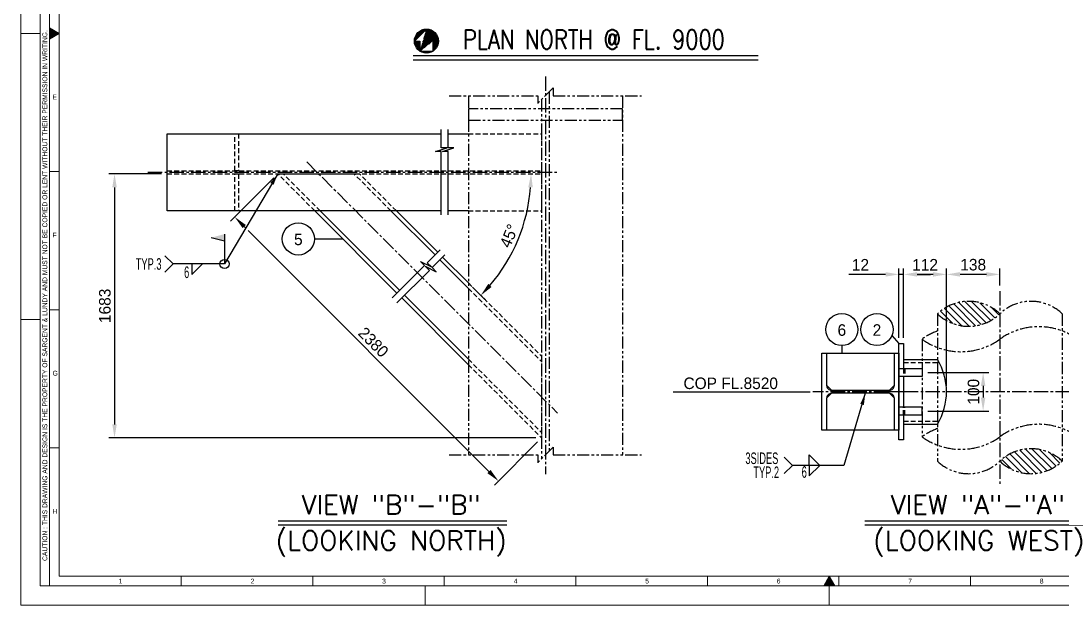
# Model space of a CAD drawing. Header units: millimetres. Extents: x 0 to 4222, y 0 to 2966.
# Drawn here: x 0 to 2705, y 0 to 1516 of the extents above; entities that cross this region are included whole.
import ezdxf
from ezdxf.enums import TextEntityAlignment as Align

# ---------------------------------------------------------------- set-up
doc = ezdxf.new("R2010")
doc.units = ezdxf.units.MM
doc.header["$LTSCALE"] = 50
for name, pattern in [('CENTER2', [1.125, 0.75, -0.125, 0.125, -0.125]), ('HIDDEN', [0.375, 0.25, -0.125]), ('PHANTOM2', [1.25, 0.625, -0.125, 0.125, -0.125, 0.125, -0.125])]:
    doc.linetypes.add(name, pattern=pattern)
for name, color, linetype in [('1. continuous', 3, 'Continuous'), ('2', 2, 'Continuous'), ('2. Hidden', 2, 'HIDDEN'), ('3. phantom', 6, 'PHANTOM2'), ('5. text', 2, 'Continuous'), ('7. center', 1, 'CENTER2'), ('dimension', 7, 'Continuous'), ('text', 2, 'Continuous')]:
    doc.layers.add(name, color=color, linetype=linetype)
for name, color, linetype, lineweight in [('4', 4, 'Continuous', 9), ('G-ANNO-BRDR', 3, 'Continuous', 0), ('G-ANNO-TTLB', 7, 'Continuous', 0)]:
    doc.layers.add(name, color=color, linetype=linetype, lineweight=lineweight)
doc.styles.add('ROMANS', font='romans.shx', dxfattribs={"width": 0.8, "bigfont": 'whgtxt.shx'})
doc.styles.add('Style-Arial', font='ARIAL.TTF')
doc.dimstyles.new('ISO-25', dxfattribs={"dimscale": 10, "dimtxt": 3, "dimasz": 3, "dimexe": 1.5, "dimexo": 1.5, "dimgap": 1, "dimtad": 1, "dimdec": 0, "dimrnd": 0.5, "dimtxsty": 'Standard', "dimcen": 2.5, "dimclrd": 4, "dimclre": 4, "dimclrt": 2, "dimadec": 0, "dimazin": 0, "dimtfac": 1, "dimtdec": 0, "dimtmove": 0, "dimatfit": 3, "dimfxl": 1, "dimarcsym": 0})
doc.dimstyles.get("Standard").update_dxf_attribs({"dimtxt": 0.18, "dimasz": 0.18, "dimexe": 0.18, "dimexo": 0.0625, "dimgap": 0.09, "dimtad": 0, "dimtih": 1, "dimtoh": 1, "dimdec": 4, "dimzin": 0, "dimdsep": 46, "dimtxsty": 'Standard', "dimcen": 0.09, "dimadec": 0, "dimazin": 0, "dimtfac": 1, "dimtdec": 4, "dimtofl": 0, "dimtmove": 0, "dimatfit": 3, "dimfxl": 1, "dimtolj": 1, "dimtzin": 0, "dimarcsym": 0})

# ---------------------------------------------------------------- blocks, each defined once
blk = doc.blocks.new('*D10')
at = {"color": 4, "linetype": 'ByBlock', "lineweight": -2, "transparency": 16777216}
for p, q in [((2404.7, 568.7), (2404.7, 873.3)), ((2543.1, 829.9), (2543.1, 873.3)), ((2508.1, 858.3), (2439.7, 858.3))]:
    blk.add_line(p, q, dxfattribs=at)
at = {"color": 4, "transparency": 16777216}
for points in [[(2439.7, 864.2), (2439.7, 852.5), (2404.7, 858.3)], [(2508.1, 864.2), (2508.1, 852.5), (2543.1, 858.3)]]:
    blk.add_solid(points, dxfattribs=at)
at = {"layer": 'Defpoints', "color": 0, "transparency": 16777216}
for p in [(2404.7, 858.3), (2543.1, 814.9), (2404.7, 553.7)]:
    blk.add_point(p, dxfattribs=at)
at = {"color": 2, "transparency": 16777216, "insert": (2473.9, 883.3), "char_height": 30, "attachment_point": 5}
blk.add_mtext('138', dxfattribs=at)
blk = doc.blocks.new('*D11')
at = {"color": 4, "linetype": 'ByBlock', "lineweight": -2, "transparency": 16777216}
for p, q in [((2293.1, 693.7), (2293.1, 873.3)), ((2369.7, 858.3), (2328.1, 858.3))]:
    blk.add_line(p, q, dxfattribs=at)
at = {"color": 4, "transparency": 16777216}
for points in [[(2328.1, 864.2), (2328.1, 852.5), (2293.1, 858.3)], [(2369.7, 864.2), (2369.7, 852.5), (2404.7, 858.3)]]:
    blk.add_solid(points, dxfattribs=at)
at = {"layer": 'Defpoints', "color": 0, "transparency": 16777216}
for p in [(2293.1, 858.3), (2404.7, 858.3), (2293.1, 678.7)]:
    blk.add_point(p, dxfattribs=at)
at = {"color": 2, "transparency": 16777216, "insert": (2348.9, 883.3), "char_height": 30, "attachment_point": 5}
blk.add_mtext('112', dxfattribs=at)
blk = doc.blocks.new('*D12')
at = {"color": 4, "linetype": 'ByBlock', "lineweight": -2, "transparency": 16777216}
for p, q in [((2281.1, 693.7), (2281.1, 873.3)), ((2246.1, 858.3), (2151.1, 858.3)), ((2293.1, 858.3), (2281.1, 858.3)), ((2328.1, 858.3), (2363.1, 858.3))]:
    blk.add_line(p, q, dxfattribs=at)
at = {"color": 4, "transparency": 16777216}
for points in [[(2246.1, 864.2), (2246.1, 852.5), (2281.1, 858.3)], [(2328.1, 864.2), (2328.1, 852.5), (2293.1, 858.3)]]:
    blk.add_solid(points, dxfattribs=at)
at = {"layer": 'Defpoints', "color": 0, "transparency": 16777216}
for p in [(2281.1, 858.3), (2293.1, 858.3), (2281.1, 678.7)]:
    blk.add_point(p, dxfattribs=at)
at = {"color": 2, "transparency": 16777216, "insert": (2181.1, 883.3), "char_height": 30, "attachment_point": 5}
blk.add_mtext('12', dxfattribs=at)
blk = doc.blocks.new('*D14')
at = {"color": 4, "linetype": 'ByBlock', "lineweight": -2, "transparency": 16777216}
for p, q in [((365, 1119.2), (228.4, 1119.2)), ((243.4, 1084.2), (243.4, 469)), ((1337.7, 434), (228.4, 434))]:
    blk.add_line(p, q, dxfattribs=at)
at = {"color": 4, "transparency": 16777216}
for points in [[(237.6, 1084.2), (249.2, 1084.2), (243.4, 1119.2)], [(237.6, 469), (249.2, 469), (243.4, 434)]]:
    blk.add_solid(points, dxfattribs=at)
at = {"layer": 'Defpoints', "color": 0, "transparency": 16777216}
for p in [(380, 1119.2), (243.4, 434), (1352.7, 434)]:
    blk.add_point(p, dxfattribs=at)
at = {"color": 2, "transparency": 16777216, "insert": (218.4, 776.6), "char_height": 30, "attachment_point": 5, "rotation": 90}
blk.add_mtext('1683', dxfattribs=at)
blk = doc.blocks.new('*D15')
at = {"color": 4, "linetype": 'ByBlock', "lineweight": -2, "transparency": 16777216}
blk.add_line((1173.3, 825.5), (1205.5, 793.4), dxfattribs=at)
blk.add_arc((879.6, 1119.2), 445.9, 319.4988, 355.5012, dxfattribs=at)
at = {"color": 4, "transparency": 16777216}
for points in [[(1318.3, 1084.5), (1329.9, 1084), (1325.5, 1119.2)], [(1222.9, 825.7), (1214.3, 833.6), (1194.9, 804)]]:
    blk.add_solid(points, dxfattribs=at)
at = {"layer": 'Defpoints', "color": 0, "transparency": 16777216}
for p in [(380, 1119.2), (1352.7, 1119.2), (975.6, 1023.2), (1265.7, 896.3), (1162.7, 836.1)]:
    blk.add_point(p, dxfattribs=at)
at = {"color": 2, "transparency": 16777216, "insert": (1268.4, 958.2), "char_height": 30, "attachment_point": 5, "rotation": 67.5}
blk.add_mtext('45°', dxfattribs=at)
blk = doc.blocks.new('*D16')
at = {"color": 4, "lineweight": -2, "transparency": 16777216}
for p, q in [((2356.1, 603.7), (2514.7, 603.7)), ((2499.7, 568.7), (2499.7, 538.7)), ((2356.1, 503.7), (2514.7, 503.7))]:
    blk.add_line(p, q, dxfattribs=at)
at = {"color": 4, "transparency": 16777216}
for points in [[(2493.8, 568.7), (2505.5, 568.7), (2499.7, 603.7)], [(2493.8, 538.7), (2505.5, 538.7), (2499.7, 503.7)]]:
    blk.add_solid(points, dxfattribs=at)
at = {"layer": 'Defpoints', "color": 0, "transparency": 16777216}
for p in [(2341.1, 603.7), (2341.1, 503.7), (2499.7, 503.7)]:
    blk.add_point(p, dxfattribs=at)
at = {"color": 2, "transparency": 16777216, "insert": (2474.7, 553.7), "char_height": 30, "attachment_point": 5, "rotation": 90}
blk.add_mtext('100', dxfattribs=at)

msp = doc.modelspace()

# ---------------------------------------------------------------- hatches: boundary and pattern name
at = {"layer": '5. text'}
h = msp.add_hatch(dxfattribs=at)
h.set_pattern_fill('ANSI31', color=256, scale=0.6, angle=270, style=0)
h.set_pattern_definition([(45, (2380.471, 3145.2305), (1.3470384, -1.3470384), [])])
edge = h.paths.add_edge_path()
edge.add_arc((1053.6, 1463.8), 31.2, -180, 180, ccw=False)
edge = h.paths.add_edge_path(flags=16)
edge.add_line((1022.4, 1463.8), (1036.8, 1463.8))
edge.add_line((1036.8, 1463.8), (1036.8, 1437.5))
edge.add_line((1070.4, 1463.8), (1084.8, 1463.8))
edge.add_line((1070.4, 1463.8), (1070.4, 1437.5))
edge.add_line((1036.8, 1437.5), (1070.4, 1437.5))
edge.add_line((1053.6, 1495), (1084.8, 1463.8))
edge.add_line((1053.6, 1495), (1022.4, 1463.8))
h.paths.add_polyline_path([(1043.7, 1476.4), (1063.3, 1476.4), (1063.3, 1451.2), (1043.7, 1451.2)], flags=8)

# ---------------------------------------------------------------- linework, layer by layer
at = {"color": 4}
for p, q in [((656.9, 1108.6), (544.9, 996.7)), ((580.3, 982.5), (582.4, 980.4)), ((590.2, 972.6), (1216, 346.8)), ((1342.1, 423.4), (1230.2, 311.4))]:
    msp.add_line(p, q, dxfattribs=at)
for p, q in [((762.6, 950.3), (836.4, 950.3)), ((2262.6, 699.6), (2281.1, 678.7)), ((2132.7, 673.4), (2132.7, 653.7))]:
    msp.add_line(p, q)
for points in [[(584.4, 986.7), (576.1, 978.4), (555.5, 1007.3)], [(1220.1, 350.9), (1211.9, 342.6), (1240.8, 322)]]:
    msp.add_solid(points, dxfattribs=at)
at = {"layer": '1. continuous'}
for p, q in [((977, 809.7), (763.5, 1023.2)), ((777.6, 1023.2), (984.1, 816.8)), ((961.5, 1023.2), (1076, 908.7)), ((975.6, 1023.2), (1083.1, 915.8)), ((1088.6, 896.1), (1162.7, 822)), ((1095.6, 903.2), (1162.7, 836.1)), ((1162.7, 624), (989.6, 797.1)), ((996.6, 804.2), (1162.7, 638.1)), ((2281.1, 428.7), (2281.1, 678.7)), ((2281.1, 678.7), (2293.1, 678.7)), ((2293.1, 678.7), (2293.1, 613.7)), ((2093.1, 653.7), (2275.1, 653.7)), ((2293.1, 637.7), (2381.2, 637.7)), ((2281.1, 613.7), (2341.1, 613.7)), ((2281.1, 593.7), (2281.1, 613.7)), ((2341.1, 613.7), (2341.1, 593.7)), ((2093.1, 570.7), (2106.1, 557.7)), ((2269.1, 570.7), (2256.1, 557.7)), ((2341.1, 593.7), (2281.1, 593.7)), ((2293.1, 593.7), (2293.1, 513.7)), ((2293.1, 593.7), (2293.1, 563.7)), ((2093.1, 536.7), (2106.1, 549.7)), ((2269.1, 536.7), (2256.1, 549.7)), ((2341.1, 513.7), (2281.1, 513.7)), ((2281.1, 513.7), (2281.1, 493.7)), ((2281.1, 493.7), (2341.1, 493.7)), ((2293.1, 493.7), (2293.1, 428.7)), ((2341.1, 493.7), (2341.1, 513.7)), ((2293.1, 469.7), (2381.2, 469.7)), ((2269.1, 453.7), (2093.1, 453.7)), ((2293.1, 428.7), (2281.1, 428.7))]:
    msp.add_line(p, q, dxfattribs=at)
for points in [[(1092.2, 1023.2), (380, 1023.2), (380, 1223.2), (1092.2, 1223.2)], [(1110, 1223.2), (1162.7, 1223.2)], [(1162.7, 1023.2), (1110, 1023.2)]]:
    msp.add_lwpolyline(points, dxfattribs=at)
msp.add_lwpolyline([(2081.1, 453.7), (2081.1, 653.7), (2093.1, 653.7), (2093.1, 570.7, 0.414214), (2106.1, 557.7), (2256.1, 557.7, 0.414214), (2269.1, 570.7), (2269.1, 653.7), (2281.1, 653.7), (2281.1, 453.7), (2269.1, 453.7), (2269.1, 536.7, 0.414214), (2256.1, 549.7), (2106.1, 549.7, 0.414214), (2093.1, 536.7), (2093.1, 453.7)], format="xyb", close=True, dxfattribs=at)
msp.add_arc((2242.7, 553.7), 161.9, 328.751, 31.249, dxfattribs=at)
at = {"layer": '2'}
for p, q in [((1092.2, 1187), (1092.2, 1234)), ((1110, 1187), (1110, 1234)), ((1077.2, 1177), (1107.2, 1187)), ((1092.2, 1177), (1077.2, 1177)), ((1107.2, 1187), (1092.2, 1187)), ((1092.2, 1013.2), (1092.2, 1177)), ((1095, 1177), (1125, 1187)), ((1110, 1177), (1095, 1177)), ((1125, 1187), (1110, 1187)), ((1110, 1013.2), (1110, 1177)), ((1055.8, 888.5), (1089, 921.7)), ((1068.3, 875.9), (1101.6, 909.1)), ((964.4, 797.1), (1048.7, 881.4)), ((977, 784.5), (1061.3, 868.8)), ((1048.7, 881.4), (1038.1, 892)), ((1038.1, 892), (1066.4, 877.9)), ((1061.3, 868.8), (1050.7, 879.4)), ((1050.7, 879.4), (1078.9, 865.3)), ((1066.4, 877.9), (1055.8, 888.5)), ((1078.9, 865.3), (1068.3, 875.9))]:
    msp.add_line(p, q, dxfattribs=at)
at = {"layer": '2. Hidden'}
for p, q in [((555.5, 1127.2), (555.5, 1223.2)), ((555.5, 1223.2), (565.5, 1223.2)), ((565.5, 1223.2), (565.5, 1127.2)), ((1162.7, 1223.2), (1352.7, 1223.2)), ((380, 1127.2), (1352.7, 1127.2)), ((380, 1119.2), (1352.7, 1119.2)), ((565.5, 1127.2), (555.5, 1127.2)), ((555.5, 1023.2), (555.5, 1119.2)), ((555.5, 1119.2), (565.5, 1119.2)), ((565.5, 1119.2), (565.5, 1023.2)), ((667.5, 1119.2), (879.6, 1119.2)), ((763.5, 1023.2), (667.5, 1119.2)), ((777.6, 1023.2), (681.6, 1119.2)), ((961.5, 1023.2), (865.5, 1119.2)), ((975.6, 1023.2), (879.6, 1119.2)), ((565.5, 1023.2), (555.5, 1023.2)), ((1162.7, 1023.2), (1352.7, 1023.2)), ((1162.7, 836.1), (1352.7, 646.1)), ((1162.7, 822), (1352.7, 632)), ((1162.7, 638.1), (1352.7, 448.1)), ((1162.7, 624), (1352.7, 434)), ((1352.7, 646.1), (1352.7, 434)), ((2293.1, 629.7), (2385.7, 629.7)), ((2293.1, 613.7), (2293.1, 593.7)), ((2296.1, 613.7), (2296.1, 593.7)), ((2293.1, 493.7), (2293.1, 513.7)), ((2296.1, 493.7), (2296.1, 513.7)), ((2293.1, 477.7), (2385.7, 477.7))]:
    msp.add_line(p, q, dxfattribs=at)
msp.add_lwpolyline([(1352.7, 1223.2), (1352.7, 1023.2)], dxfattribs=at)
at = {"layer": '3. phantom'}
for p, q in [((1382.7, 1342), (1342.7, 1302)), ((1372.7, 1332), (1372.7, 399.7)), ((1382.7, 1342), (1382.7, 1322)), ((1112.7, 1322), (1342.7, 1322)), ((1162.7, 1322), (1162.7, 389.7)), ((1342.7, 1322), (1342.7, 1302)), ((1352.7, 1312), (1352.7, 379.7)), ((1382.7, 1322), (1612.7, 1322)), ((1562.7, 1322), (1562.7, 389.7)), ((1562.7, 1288.2), (1162.7, 1288.2)), ((1162.7, 1288.2), (1162.7, 1258.2)), ((1562.7, 1258.2), (1562.7, 1288.2)), ((1162.7, 1258.2), (1562.7, 1258.2)), ((2381.2, 756), (2381.2, 373.5)), ((2705, 756), (2705, 373.5)), ((2341.2, 690.1), (2341.2, 436.8)), ((1382.7, 409.7), (1342.7, 369.7)), ((1382.7, 409.7), (1382.7, 389.7)), ((1112.7, 389.7), (1342.7, 389.7)), ((1342.7, 389.7), (1342.7, 369.7)), ((1382.7, 389.7), (1612.7, 389.7))]:
    msp.add_line(p, q, dxfattribs=at)
at = {"layer": '3. phantom', "linetype": 'Continuous'}
for p, q in [((2436.9, 785.7), (2494.4, 728.2)), ((2452.3, 788), (2507.5, 732.8)), ((2469.8, 788.2), (2519.4, 738.6)), ((2490.8, 784.9), (2530.2, 745.4)), ((2389, 762.9), (2420.7, 731.2)), ((2399.3, 770.2), (2444.6, 725)), ((2410.7, 776.5), (2463.6, 723.7)), ((2423.2, 781.8), (2479.9, 725)), ((2520.4, 773), (2540.1, 753.2)), ((2626.3, 405.9), (2677.9, 354.2)), ((2558.1, 385.7), (2600.2, 343.6)), ((2569.2, 392.3), (2620.2, 341.2)), ((2581.3, 397.9), (2637.2, 341.9)), ((2594.6, 402.2), (2652.2, 344.6)), ((2609.5, 405), (2665.7, 348.8)), ((2646, 403.9), (2689.1, 360.8)), ((2671.7, 395.8), (2699.2, 368.3)), ((2548.1, 378), (2573.5, 352.6))]:
    msp.add_line(p, q, dxfattribs=at)
at = {"layer": '3. phantom'}
for centre, radius, start, end in [((2462.1, 671), 117.4, 46.3972, 133.6028), ((2624.1, 671), 117.4, 46.3972, 133.6028), ((2462.1, 841), 117.4, 226.3972, 313.6028), ((2442.1, 548.9), 173.6, 110.5622, 125.5686), ((2644.1, 548.9), 173.6, 54.4314, 125.5686), ((2442.1, 831.3), 173.6, 234.4314, 305.5686), ((2644.1, 295.7), 173.6, 54.4314, 125.5686), ((2442.1, 295.7), 173.6, 110.5622, 125.5686), ((2442.1, 578), 173.6, 234.4314, 305.5686), ((2624.1, 288.5), 117.4, 46.3972, 133.6028), ((2462.1, 458.6), 117.4, 226.3972, 313.6028), ((2624.1, 458.6), 117.4, 226.3972, 313.6028)]:
    msp.add_arc(centre, radius, start, end, dxfattribs=at)
at = {"layer": '5. text'}
for p, q in [((1053.6, 1495, 1.5), (1022.4, 1463.8, 1.5)), ((1053.6, 1495, 1.5), (1084.8, 1463.8, 1.5)), ((1022.4, 1463.8, 1.5), (1036.8, 1463.8, 1.5)), ((1036.8, 1463.8, 1.5), (1036.8, 1437.5, 1.5)), ((1070.4, 1463.8, 1.5), (1070.4, 1437.5, 1.5)), ((1070.4, 1463.8, 1.5), (1084.8, 1463.8, 1.5)), ((1036.8, 1437.5, 1.5), (1070.4, 1437.5, 1.5)), ((1019.4, 1426.5), (1915.2, 1426.5)), ((1019.4, 1415.4), (1915.2, 1415.4)), ((668.6, 219.1), (1262.6, 219.1)), ((2192.7, 219.1), (2786.6, 219.1)), ((668.6, 208.1), (1262.6, 208.1)), ((2192.7, 208.1), (2786.6, 208.1))]:
    msp.add_line(p, q, dxfattribs=at)
msp.add_circle((1053.6, 1463.8, 1.5), 31.2, dxfattribs=at)
at = {"layer": '5. text', "color": 7}
for centre in [(720.9, 950.3), (2132.7, 715.1), (2223.9, 715.1)]:
    msp.add_circle(centre, 41.7, dxfattribs=at)
at = {"layer": '7. center'}
for p, q in [((1362.7, 1372), (1362.7, 339.7)), ((742.7, 1150), (1394.2, 498.6)), ((330, 1123.2), (1393.3, 1123.2)), ((2543.1, 814.9), (2543.1, 314.7)), ((2309.7, 553.7), (2057.1, 553.7)), ((2781.3, 553.7), (2243.2, 553.7))]:
    msp.add_line(p, q, dxfattribs=at)
at = {"layer": 'dimension', "color": 2}
for p, q in [((529.2, 944.3), (494.4, 953.6)), ((529.2, 962.9), (529.2, 885.3)), ((395.4, 885.3), (374.2, 906.5)), ((395.4, 885.3), (374.2, 864.1)), ((529.2, 885.3), (395.4, 885.3)), ((444.1, 885.3), (444.1, 857.7)), ((471.6, 885.3), (444.1, 857.7)), ((2004.4, 362.8), (1983.2, 384)), ((2047.7, 362.8), (2047.7, 390.3)), ((2075.2, 362.8), (2047.7, 390.3)), ((2004.4, 362.8), (1983.2, 341.5)), ((2138.2, 362.8), (2004.4, 362.8)), ((2047.7, 362.8), (2047.7, 335.2)), ((2075.2, 362.8), (2047.7, 335.2))]:
    msp.add_line(p, q, dxfattribs=at)
msp.add_circle((529.2, 885.3), 12, dxfattribs=at)
msp.add_solid([(494.4, 953.6), (529.2, 944.3), (494.4, 953.6), (529.2, 962.9)], dxfattribs=at)
at = {"layer": 'G-ANNO-BRDR', "color": 3, "lineweight": 13, "ltscale": 0.172512}
for p, q in [((0, 0), (0, 2966.5)), ((4200, 0), (0, 0))]:
    msp.add_line(p, q, dxfattribs=at)
at = {"layer": 'G-ANNO-TTLB', "color": 7, "lineweight": 13, "ltscale": 0.172512}
for p, q in [((74.9, 49.9), (74.9, 2916.5)), ((99.9, 74.9), (99.9, 2891.6)), ((74.9, 1497.7), (99.9, 1483.2)), ((74.9, 1468.8), (74.9, 1497.7)), ((49.9, 1483.2), (0, 1483.2)), ((99.9, 1483.2), (74.9, 1483.2)), ((99.9, 1483.2), (74.9, 1483.2)), ((99.9, 1483.2), (74.9, 1468.8)), ((99.9, 1124.9), (74.9, 1124.9)), ((99.9, 766.6), (74.9, 766.6)), ((0, 741.6), (49.9, 741.6)), ((99.9, 408.3), (74.9, 408.3)), ((74.9, 74.9), (74.9, 49.9)), ((4150.1, 74.9), (99.9, 74.9)), ((416.6, 74.9), (416.6, 49.9)), ((758.3, 74.9), (758.3, 49.9)), ((1099.9, 74.9), (1099.9, 49.9)), ((1441.6, 74.9), (1441.6, 49.9)), ((1783.3, 74.9), (1783.3, 49.9)), ((2085.6, 49.9), (2100, 74.9)), ((2100, 74.9), (2100, 0)), ((2100, 74.9), (2100, 49.9)), ((2100, 74.9), (2114.4, 49.9)), ((2125, 74.9), (2125, 49.9)), ((2466.6, 74.9), (2466.6, 49.9)), ((0, 49.9), (0, 0)), ((99.9, 49.9), (74.9, 49.9)), ((4175, 49.9), (74.9, 49.9)), ((1050, 49.9), (1050, 0)), ((2114.4, 49.9), (2085.6, 49.9)), ((0, 0), (49.9, 0))]:
    msp.add_line(p, q, dxfattribs=at)
at = {"layer": 'G-ANNO-TTLB', "color": 7, "lineweight": 13}
for p, q in [((49.9, 1572.9), (49.9, 49.9)), ((74.9, 49.9), (74.9, 1572.9)), ((49.9, 49.9), (74.9, 49.9))]:
    msp.add_line(p, q, dxfattribs=at)
at = {"layer": 'G-ANNO-TTLB', "color": 7, "lineweight": 13, "ltscale": 0.172512, "extrusion": (0, 0, -1)}
msp.add_solid([(-74.9, 1497.7), (-99.9, 1483.2), (-74.9, 1468.8)], dxfattribs=at)
at = {"layer": 'G-ANNO-TTLB', "color": 7, "lineweight": 13, "ltscale": 0.172512}
msp.add_solid([(2085.6, 49.9), (2100, 74.9), (2114.4, 49.9)], dxfattribs=at)
at = {"layer": 'text', "color": 4}
msp.add_line((1694.1, 553.7), (2050.5, 553.7), dxfattribs=at)

# ---------------------------------------------------------------- texts
at = {"color": 2, "insert": (915.8, 682.3), "char_height": 30, "attachment_point": 5, "rotation": 315}
msp.add_mtext('2380', dxfattribs=at)
at = {"layer": '4', "color": 7, "style": 'Style-Arial', "width": 0.8}
for s, p in [('E', (82.1, 1312.4)), ('F', (82.1, 954.1)), ('G', (82.5, 595.7)), ('H', (82.1, 237.4)), ('1', (254.3, 56.2)), ('2', (597.1, 56.2)), ('3', (938.5, 56.2)), ('4', (1280.6, 56.2)), ('5', (1621.9, 56.2)), ('6', (1963.6, 56.2)), ('7', (2305.2, 56.2)), ('8', (2646.9, 56.2))]:
    msp.add_text(s, height=12.5, dxfattribs=at).set_placement(p)
at = {"layer": '5. text', "style": 'ROMANS', "width": 0.8}
msp.add_text('PLAN NORTH @ FL. 9000', height=50, dxfattribs=at).set_placement((1488.5, 1443), align=Align.CENTER)
at = {"layer": '5. text', "style": 'ROMANS'}
msp.add_text('N', height=16.8, rotation=180, dxfattribs=at).set_placement((1062.2, 1472, 1.5))
for s, p in [('VIEW "B"-"B"', (961.7, 235.7)), ('VIEW "A"-"A"', (2485.7, 235.7)), ('(LOOKING NORTH)', (961.7, 142.7)), ('(LOOKING WEST)', (2488.4, 142.7))]:
    msp.add_text(s, height=50, dxfattribs=at).set_placement(p, align=Align.CENTER)
at = {"layer": 'dimension', "color": 4, "width": 0.6}
for s, p in [('TYP.3', (298.5, 870.4)), ('3SIDES', (1882.1, 366.2)), ('TYP.2', (1902.8, 329.8))]:
    msp.add_text(s, height=30, dxfattribs=at).set_placement(p)
for p in [(430.8, 848.9), (2035, 330.5)]:
    msp.add_text('6', height=30, dxfattribs=at).set_placement(p, align=Align.CENTER)
at = {"layer": 'G-ANNO-TTLB', "color": 7, "lineweight": 13, "style": 'Style-Arial', "width": 0.8}
msp.add_text('CAUTION : THIS DRAWING AND DESIGN IS THE PROPERTY OF SARGENT & LUNDY AND MUST NOT BE COPIED OR LENT WITHOUT THEIR PERMISSION IN WRITING.', height=12.4851, rotation=90, dxfattribs=at).set_placement((62.4, 803.4), align=Align.MIDDLE_CENTER)
at = {"layer": 'text', "color": 2}
for s, p in [('5', (720.9, 934.2)), ('6', (2132.7, 698.9)), ('2', (2223.9, 698.9))]:
    msp.add_text(s, height=30, dxfattribs=at).set_placement(p, align=Align.CENTER)
at = {"layer": 'text'}
msp.add_text('COP FL.8520', height=30, dxfattribs=at).set_placement((1721.4, 560.7))

# ---------------------------------------------------------------- dimensions: what is measured, and where the dimension line sits
dim = msp.add_linear_dim(base=(243.4, 434), p1=(380, 1119.2), p2=(1352.7, 434), angle=90, text='1683', dimstyle='Standard', override={"dimscale": 10, "dimtxt": 3, "dimasz": 3.5, "dimexe": 1.5, "dimexo": 1.5, "dimgap": 1, "dimtad": 1, "dimtih": 0, "dimtoh": 0, "dimdec": 0, "dimrnd": 0.5, "dimzin": 8, "dimdsep": 44, "dimcen": 2.5, "dimclrd": 4, "dimclre": 4, "dimclrt": 2, "dimtdec": 0, "dimtofl": 1, "dimtolj": 0, "dimtzin": 8, "dimarcsym": 1})
dim.commit()
dim.dimension.update_dxf_attribs({"geometry": '*D14', "text_midpoint": (218.4, 776.6)})
dim = msp.add_angular_dim_2l(base=(1265.7, 896.3), line1=((975.6, 1023.2), (1162.7, 836.1)), line2=((380, 1119.2), (1352.7, 1119.2)), dimstyle='Standard', override={"dimscale": 10, "dimtxt": 3, "dimasz": 3.5, "dimexe": 1.5, "dimexo": 1.5, "dimgap": 1, "dimtad": 1, "dimtih": 0, "dimtoh": 0, "dimdec": 0, "dimrnd": 0.5, "dimzin": 8, "dimdsep": 44, "dimcen": 2.5, "dimclrd": 4, "dimclre": 4, "dimclrt": 2, "dimtdec": 0, "dimtofl": 1, "dimtolj": 0, "dimtzin": 8, "dimarcsym": 1})
dim.commit()
dim.dimension.update_dxf_attribs({"geometry": '*D15', "text_midpoint": (1268.4, 958.2)})
for base, p1, p2, picture, middle in [((2281.1, 858.3), (2293.1, 858.3), (2281.1, 678.7), '*D12', (2181.1, 883.3)), ((2293.1, 858.3), (2404.7, 858.3), (2293.1, 678.7), '*D11', (2348.9, 883.3))]:
    dim = msp.add_linear_dim(base=base, p1=p1, p2=p2, dimstyle='Standard', override={"dimscale": 10, "dimtxt": 3, "dimasz": 3.5, "dimexe": 1.5, "dimexo": 1.5, "dimgap": 1, "dimtad": 1, "dimtih": 0, "dimtoh": 0, "dimdec": 0, "dimrnd": 0.5, "dimzin": 8, "dimdsep": 44, "dimcen": 2.5, "dimclrd": 4, "dimclre": 4, "dimclrt": 2, "dimtdec": 0, "dimtofl": 1, "dimtolj": 0, "dimtzin": 8, "dimarcsym": 1})
    dim.commit()
    dim.dimension.update_dxf_attribs({"geometry": picture, "text_midpoint": middle})
dim = msp.add_linear_dim(base=(2404.7, 858.3), p1=(2543.1, 814.9), p2=(2404.7, 553.7), text='138', dimstyle='Standard', override={"dimscale": 10, "dimtxt": 3, "dimasz": 3.5, "dimexe": 1.5, "dimexo": 1.5, "dimgap": 1, "dimtad": 1, "dimtih": 0, "dimtoh": 0, "dimdec": 0, "dimrnd": 0.5, "dimzin": 8, "dimdsep": 44, "dimcen": 2.5, "dimclrd": 4, "dimclre": 4, "dimclrt": 2, "dimtdec": 0, "dimtofl": 1, "dimtolj": 0, "dimtzin": 8, "dimarcsym": 1})
dim.commit()
dim.dimension.update_dxf_attribs({"geometry": '*D10', "text_midpoint": (2473.9, 883.3)})
dim = msp.add_linear_dim(base=(2499.7, 503.7), p1=(2341.1, 603.7), p2=(2341.1, 503.7), angle=90, dimstyle='Standard', override={"dimscale": 10, "dimtxt": 3, "dimasz": 3.5, "dimexe": 1.5, "dimexo": 1.5, "dimgap": 1, "dimtad": 1, "dimtih": 0, "dimtoh": 0, "dimdec": 0, "dimrnd": 0.5, "dimzin": 8, "dimdsep": 44, "dimcen": 2.5, "dimclrd": 4, "dimclre": 4, "dimclrt": 2, "dimtdec": 0, "dimtofl": 1, "dimtolj": 0, "dimtzin": 8})
dim.commit()
dim.dimension.update_dxf_attribs({"geometry": '*D16', "text_midpoint": (2474.7, 553.7)})

# ---------------------------------------------------------------- leaders
at = {"layer": '5. text'}
for points in [[(667.5, 1119.2), (529.2, 885.3)], [(2193.7, 549.7), (2138.2, 362.8)]]:
    msp.add_leader(points, dimstyle='ISO-25', override={"dimgap": 1, "dimtad": 0, "dimclrd": 2}, dxfattribs=at)

doc.saveas('drawing.dxf')
